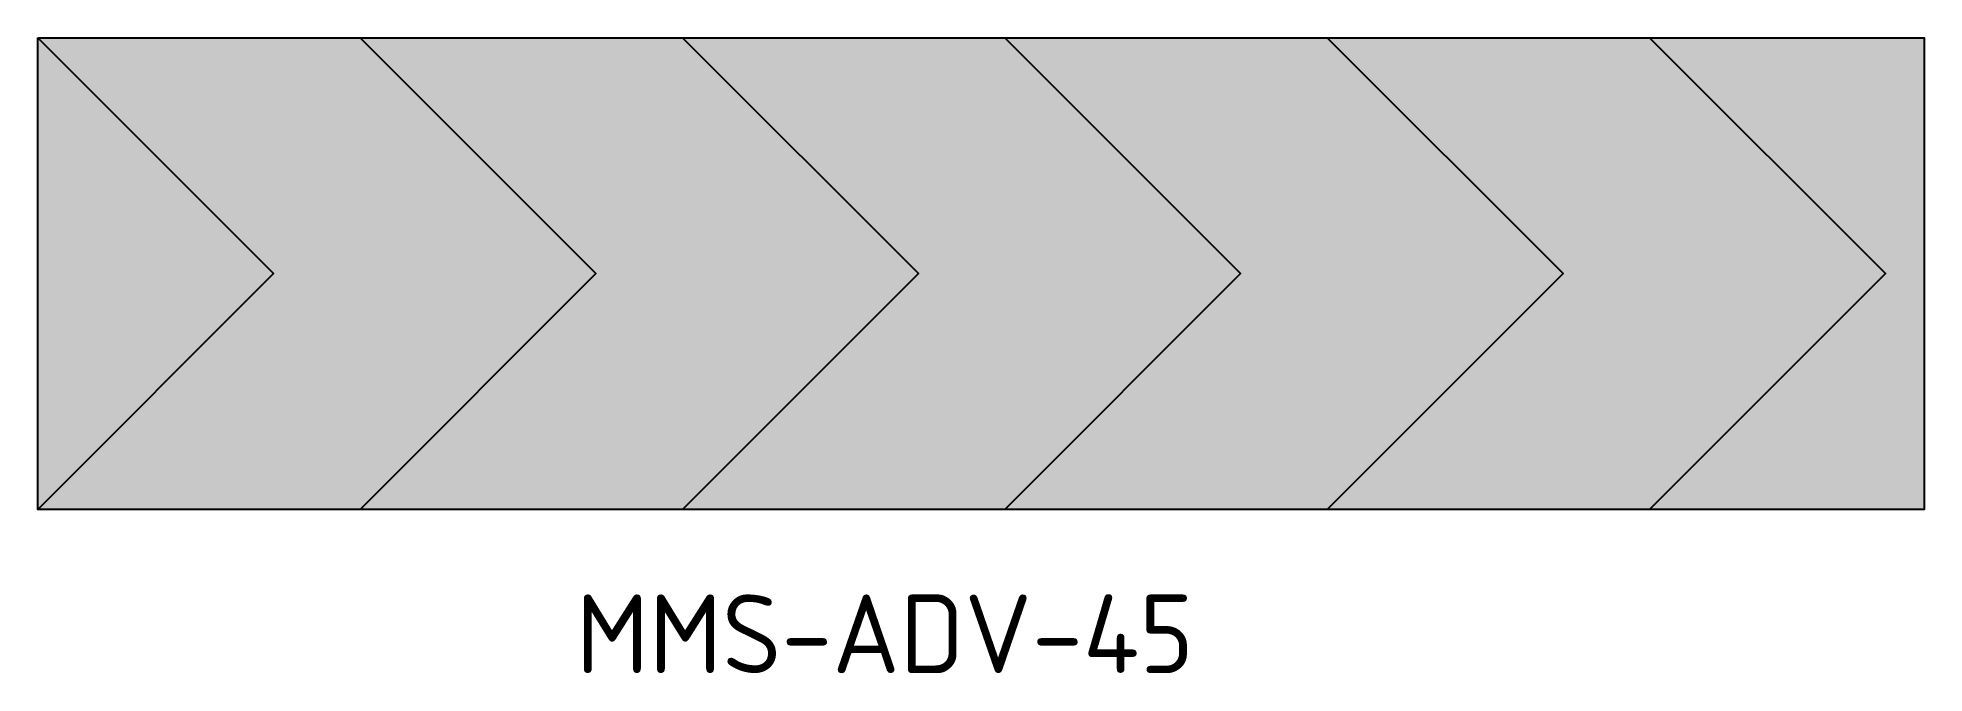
# Model space of a CAD drawing. Extents: x 113 to 233, y 173 to 213.
import ezdxf

# ---------------------------------------------------------------- set-up
doc = ezdxf.new("R2010")
doc.units = 0
doc.header["$LTSCALE"] = 0.3
doc.header["$MEASUREMENT"] = 0
doc.layers.add('L25', color=1, linetype='CONTINUOUS')
doc.layers.add('YELLOW', color=50, linetype='CONTINUOUS')
doc.styles.add('iso', font='iso3098b.shx')

msp = doc.modelspace()

# ---------------------------------------------------------------- hatches: boundary and pattern name
at = {"layer": 'L25'}
for points in [[(133.45, 213.12), (112.94, 213.12), (127.94, 198.12), (112.94, 183.12), (133.45, 183.12), (148.45, 198.12)], [(174.46, 213.12), (153.96, 213.12), (168.96, 198.12), (153.96, 183.12), (174.46, 183.12), (189.46, 198.12)], [(215.47, 213.12), (194.97, 213.12), (209.97, 198.12), (194.97, 183.12), (215.47, 183.12), (230.47, 198.12)]]:
    msp.add_hatch(color=256, dxfattribs=at).paths.add_polyline_path(points)
at = {"layer": 'YELLOW'}
for points in [[(112.94, 213.12), (112.94, 183.12), (127.94, 198.12)], [(153.96, 213.12), (133.45, 213.12), (148.45, 198.12), (133.45, 183.12), (153.96, 183.12), (168.96, 198.12)], [(194.97, 213.12), (174.46, 213.12), (189.46, 198.12), (174.46, 183.12), (194.97, 183.12), (209.97, 198.12)], [(232.94, 213.12), (215.47, 213.12), (230.47, 198.12), (215.47, 183.12), (232.94, 183.12)]]:
    msp.add_hatch(color=256, dxfattribs=at).paths.add_polyline_path(points)

# ---------------------------------------------------------------- linework, layer by layer
at = {"layer": 'L25'}
for points in [[(112.94, 213.12), (127.94, 198.12), (112.94, 183.12)], [(133.45, 213.12), (148.45, 198.12), (133.45, 183.12)], [(153.96, 213.12), (168.96, 198.12), (153.96, 183.12)], [(174.46, 213.12), (189.46, 198.12), (174.46, 183.12)], [(194.97, 213.12), (209.97, 198.12), (194.97, 183.12)], [(215.47, 213.12), (230.47, 198.12), (215.47, 183.12)]]:
    msp.add_lwpolyline(points, dxfattribs=at)
msp.add_lwpolyline([(112.94, 213.12), (232.94, 213.12), (232.94, 183.12), (112.94, 183.12)], close=True, dxfattribs=at)

# ---------------------------------------------------------------- texts
at = {"layer": 'L25', "insert": (147.17, 177.72), "char_height": 5, "width": 62.6456, "attachment_point": 1, "style": 'iso'}
msp.add_mtext('{\\C3;MMS-ADV-45}', dxfattribs=at)

doc.saveas('drawing.dxf')
